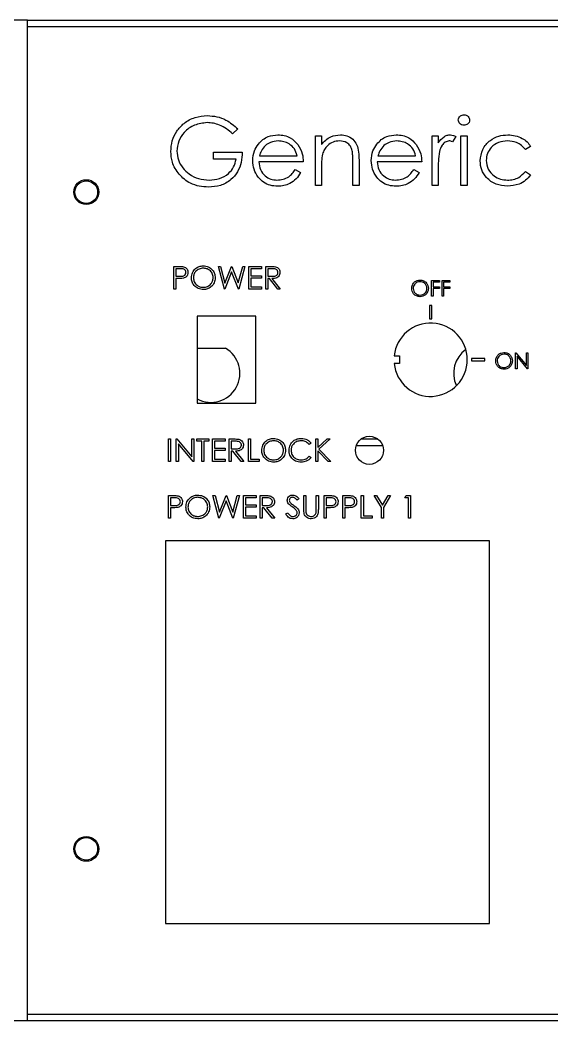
# Model space of a CAD drawing. Header units: millimetres. Extents: x 0 to 589, y 0 to 415.
# Drawn here: x 136.9 to 195.6, y 245 to 355.5 of the extents above; entities that cross this region are included whole.
import ezdxf

# ---------------------------------------------------------------- set-up
doc = ezdxf.new("R2010")
doc.units = ezdxf.units.MM

msp = doc.modelspace()

# ---------------------------------------------------------------- linework, layer by layer
at = {"color": 7, "linetype": 'Continuous', "lineweight": 25}
for p, q in [((137.753, 355.5046), (136.128, 355.5046)), ((137.753, 245.0046), (137.753, 355.5046)), ((137.753, 355.5046), (350.253, 355.5046)), ((350.253, 354.7546), (137.753, 354.7546)), ((160.9838, 343.4746), (160.4069, 342.9277)), ((169.5415, 342.7354), (170.2146, 342.7354)), ((169.5415, 337.2546), (169.5415, 342.7354)), ((170.2146, 342.7354), (170.2146, 341.7468)), ((182.4261, 342.7354), (183.0992, 342.7354)), ((182.4261, 337.2546), (182.4261, 342.7354)), ((183.0992, 342.7354), (183.0992, 341.9286)), ((185.0222, 342.6437), (184.6527, 342.0608)), ((185.5992, 342.7354), (186.2722, 342.7354)), ((185.5992, 337.2546), (185.5992, 342.7354)), ((186.2722, 342.7354), (186.2722, 337.2546)), ((193.2915, 341.547), (192.7281, 341.1969)), ((158.2915, 340.9084), (161.4646, 340.9084)), ((158.2915, 340.1392), (158.2915, 340.9084)), ((163.3621, 340.5238), (167.5222, 340.5238)), ((176.439, 340.5238), (180.5992, 340.5238)), ((160.7915, 340.1392), (158.2915, 340.1392)), ((168.1953, 339.8508), (163.2915, 339.8508)), ((170.2146, 339.2363), (170.2146, 337.2546)), ((173.6761, 337.2546), (173.6761, 339.8327)), ((174.3492, 340.0536), (174.3492, 337.2546)), ((181.2722, 339.8508), (176.3684, 339.8508)), ((167.3089, 338.9854), (167.9069, 338.6714)), ((180.3858, 338.9854), (180.9838, 338.6714)), ((183.0992, 339.0966), (183.0992, 337.2546)), ((192.7281, 338.7931), (193.2915, 338.4235)), ((170.2146, 337.2546), (169.5415, 337.2546)), ((174.3492, 337.2546), (173.6761, 337.2546)), ((183.0992, 337.2546), (182.4261, 337.2546)), ((186.2722, 337.2546), (185.5992, 337.2546)), ((153.9267, 328.3046), (154.417, 328.3046)), ((153.9267, 325.8046), (153.9267, 328.3046)), ((158.8306, 328.3046), (159.0625, 328.3046)), ((159.4956, 325.8046), (158.8306, 328.3046)), ((159.0625, 328.3046), (159.5517, 326.4712)), ((159.5517, 326.4712), (160.2794, 328.3046)), ((160.2794, 328.3046), (160.312, 328.3046)), ((160.312, 328.3046), (161.0261, 326.4837)), ((161.0261, 326.4837), (161.5179, 328.3046)), ((161.7472, 328.3046), (161.0732, 325.8046)), ((161.5179, 328.3046), (161.7472, 328.3046)), ((162.196, 328.3046), (163.6062, 328.3046)), ((162.196, 325.8046), (162.196, 328.3046)), ((163.6062, 328.3046), (163.6062, 328.0482)), ((164.0549, 328.3046), (164.5552, 328.3046)), ((164.0549, 325.8046), (164.0549, 328.3046)), ((154.1511, 328.0482), (154.1511, 327.2149)), ((154.6083, 328.0482), (154.1511, 328.0482)), ((154.1511, 327.2149), (154.5888, 327.2094)), ((160.2889, 327.7167), (159.5277, 325.8046)), ((161.0411, 325.8046), (160.2889, 327.7167)), ((162.4203, 328.0482), (162.4203, 327.279)), ((163.6062, 328.0482), (162.4203, 328.0482)), ((162.4203, 327.279), (163.6062, 327.279)), ((163.6062, 327.279), (163.6062, 327.0226)), ((164.748, 328.0482), (164.2793, 328.0482)), ((164.2793, 328.0482), (164.2793, 327.2149)), ((164.2793, 327.2149), (164.737, 327.2114)), ((154.1511, 326.9584), (154.1511, 325.8046)), ((154.3299, 326.9584), (154.1511, 326.9584)), ((162.4203, 327.0226), (162.4203, 326.061)), ((163.6062, 327.0226), (162.4203, 327.0226)), ((162.4203, 326.061), (163.6062, 326.061)), ((163.6062, 326.061), (163.6062, 325.8046)), ((164.2793, 326.9584), (164.2793, 325.8046)), ((164.4616, 326.9584), (164.2793, 326.9584)), ((165.3801, 325.8046), (164.4616, 326.9584)), ((164.739, 326.9584), (165.6575, 325.8046)), ((182.3652, 326.7546), (183.2178, 326.7546)), ((182.3652, 325.0046), (182.3652, 326.7546)), ((182.5222, 326.5751), (182.5222, 326.0367)), ((183.2178, 326.5751), (182.5222, 326.5751)), ((182.5222, 326.0367), (183.2178, 326.0367)), ((183.2178, 326.7546), (183.2178, 326.5751)), ((183.2178, 326.0367), (183.2178, 325.8572)), ((183.5319, 326.7546), (184.3844, 326.7546)), ((183.5319, 325.0046), (183.5319, 326.7546)), ((183.6889, 326.5751), (183.6889, 326.0367)), ((184.3844, 326.5751), (183.6889, 326.5751)), ((183.6889, 326.0367), (184.3844, 326.0367)), ((184.3844, 326.7546), (184.3844, 326.5751)), ((184.3844, 326.0367), (184.3844, 325.8572)), ((154.1511, 325.8046), (153.9267, 325.8046)), ((159.5277, 325.8046), (159.4956, 325.8046)), ((161.0732, 325.8046), (161.0411, 325.8046)), ((163.6062, 325.8046), (162.196, 325.8046)), ((164.2793, 325.8046), (164.0549, 325.8046)), ((165.6575, 325.8046), (165.3801, 325.8046)), ((182.5222, 325.0046), (182.3652, 325.0046)), ((182.5222, 325.8572), (182.5222, 325.0046)), ((183.2178, 325.8572), (182.5222, 325.8572)), ((183.6889, 325.0046), (183.5319, 325.0046)), ((183.6889, 325.8572), (183.6889, 325.0046)), ((184.3844, 325.8572), (183.6889, 325.8572)), ((182.378, 324.0046), (182.128, 324.0046)), ((182.128, 324.0046), (182.128, 322.5046)), ((182.378, 322.5046), (182.378, 324.0046)), ((156.503, 322.8046), (156.503, 313.2046)), ((162.953, 322.8046), (156.503, 322.8046)), ((162.953, 313.2046), (162.953, 322.8046)), ((182.128, 322.5046), (182.378, 322.5046)), ((156.503, 319.2746), (159.6202, 319.2746)), ((178.2254, 318.4296), (178.8254, 318.4296)), ((178.8254, 318.4296), (178.8254, 317.5796)), ((191.6344, 318.7546), (191.6674, 318.7546)), ((191.6344, 317.0046), (191.6344, 318.7546)), ((191.6674, 318.7546), (192.8235, 317.3772)), ((191.7915, 318.3788), (191.7915, 317.0046)), ((192.9448, 317.0046), (191.7915, 318.3788)), ((192.8235, 318.7546), (192.9806, 318.7546)), ((192.8235, 317.3772), (192.8235, 318.7546)), ((192.9806, 318.7546), (192.9806, 317.0046)), ((178.8254, 317.5796), (178.2254, 317.5796)), ((188.253, 318.1296), (186.753, 318.1296)), ((186.753, 318.1296), (186.753, 317.8796)), ((186.753, 317.8796), (188.253, 317.8796)), ((188.253, 317.8796), (188.253, 318.1296)), ((191.7915, 317.0046), (191.6344, 317.0046)), ((192.9806, 317.0046), (192.9448, 317.0046)), ((156.503, 313.2046), (162.953, 313.2046)), ((153.3235, 309.2546), (153.5479, 309.2546)), ((153.3235, 306.7546), (153.3235, 309.2546)), ((153.5479, 309.2546), (153.5479, 306.7546)), ((154.1889, 309.2546), (154.236, 309.2546)), ((154.1889, 306.7546), (154.1889, 309.2546)), ((154.236, 309.2546), (155.8876, 307.287)), ((154.4133, 308.7177), (154.4133, 306.7546)), ((156.0609, 306.7546), (154.4133, 308.7177)), ((155.8876, 309.2546), (156.112, 309.2546)), ((155.8876, 307.287), (155.8876, 309.2546)), ((156.112, 309.2546), (156.112, 306.7546)), ((156.4646, 309.2546), (157.7787, 309.2546)), ((156.4646, 308.9982), (156.4646, 309.2546)), ((157.0094, 308.9982), (156.4646, 308.9982)), ((157.0094, 306.7546), (157.0094, 308.9982)), ((157.2338, 308.9982), (157.2338, 306.7546)), ((157.7787, 308.9982), (157.2338, 308.9982)), ((157.7787, 309.2546), (157.7787, 308.9982)), ((158.1633, 309.2546), (159.5735, 309.2546)), ((158.1633, 306.7546), (158.1633, 309.2546)), ((158.3876, 308.9982), (158.3876, 308.229)), ((159.5735, 308.9982), (158.3876, 308.9982)), ((159.5735, 309.2546), (159.5735, 308.9982)), ((160.0222, 309.2546), (160.5225, 309.2546)), ((160.0222, 306.7546), (160.0222, 309.2546)), ((160.7154, 308.9982), (160.2466, 308.9982)), ((160.2466, 308.9982), (160.2466, 308.1649)), ((162.1376, 309.2546), (162.362, 309.2546)), ((162.1376, 306.7546), (162.1376, 309.2546)), ((162.362, 309.2546), (162.362, 307.011)), ((169.0607, 308.7959), (168.8644, 308.6456)), ((169.5735, 309.2546), (169.7979, 309.2546)), ((169.5735, 306.7546), (169.5735, 309.2546)), ((169.7979, 308.3026), (170.8401, 309.2546)), ((169.7979, 309.2546), (169.7979, 308.3026)), ((171.1601, 309.2546), (169.9316, 308.1328)), ((170.8401, 309.2546), (171.1601, 309.2546)), ((176.9702, 308.5046), (174.0359, 308.5046)), ((174.5865, 309.2546), (176.4195, 309.2546)), ((158.3876, 308.229), (159.5735, 308.229)), ((158.3876, 307.9726), (158.3876, 307.011)), ((159.5735, 307.9726), (158.3876, 307.9726)), ((159.5735, 308.229), (159.5735, 307.9726)), ((160.2466, 308.1649), (160.7043, 308.1614)), ((160.2466, 307.9084), (160.2466, 306.7546)), ((160.4289, 307.9084), (160.2466, 307.9084)), ((161.3474, 306.7546), (160.4289, 307.9084)), ((160.7063, 307.9084), (161.6248, 306.7546)), ((168.8644, 307.3636), (169.0607, 307.2148)), ((169.7979, 307.961), (169.7979, 306.7546)), ((170.9572, 306.7546), (169.7979, 307.961)), ((169.9316, 308.1328), (171.2562, 306.7546)), ((153.5479, 306.7546), (153.3235, 306.7546)), ((154.4133, 306.7546), (154.1889, 306.7546)), ((156.112, 306.7546), (156.0609, 306.7546)), ((157.2338, 306.7546), (157.0094, 306.7546)), ((159.5735, 306.7546), (158.1633, 306.7546)), ((158.3876, 307.011), (159.5735, 307.011)), ((159.5735, 307.011), (159.5735, 306.7546)), ((160.2466, 306.7546), (160.0222, 306.7546)), ((161.6248, 306.7546), (161.3474, 306.7546)), ((163.3235, 306.7546), (162.1376, 306.7546)), ((162.362, 307.011), (163.3235, 307.011)), ((163.3235, 307.011), (163.3235, 306.7546)), ((169.7979, 306.7546), (169.5735, 306.7546)), ((171.2562, 306.7546), (170.9572, 306.7546)), ((153.3235, 303.0046), (153.8138, 303.0046)), ((153.3235, 300.5046), (153.3235, 303.0046)), ((158.2274, 303.0046), (158.4592, 303.0046)), ((158.8924, 300.5046), (158.2274, 303.0046)), ((158.4592, 303.0046), (158.9485, 301.1712)), ((158.9485, 301.1712), (159.6762, 303.0046)), ((159.6762, 303.0046), (159.7087, 303.0046)), ((159.7087, 303.0046), (160.4229, 301.1837)), ((160.4229, 301.1837), (160.9147, 303.0046)), ((161.144, 303.0046), (160.47, 300.5046)), ((160.9147, 303.0046), (161.144, 303.0046)), ((161.5928, 303.0046), (163.003, 303.0046)), ((161.5928, 300.5046), (161.5928, 303.0046)), ((163.003, 303.0046), (163.003, 302.7482)), ((163.4517, 303.0046), (163.952, 303.0046)), ((163.4517, 300.5046), (163.4517, 303.0046)), ((168.2594, 303.0046), (168.4838, 303.0046)), ((168.2594, 301.4947), (168.2594, 303.0046)), ((168.4838, 303.0046), (168.4838, 301.5067)), ((169.6376, 303.0046), (169.862, 303.0046)), ((169.6376, 301.5067), (169.6376, 303.0046)), ((169.862, 303.0046), (169.862, 301.4947)), ((170.503, 303.0046), (170.9933, 303.0046)), ((170.503, 300.5046), (170.503, 303.0046)), ((172.5543, 303.0046), (173.0446, 303.0046)), ((172.5543, 300.5046), (172.5543, 303.0046)), ((174.6056, 303.0046), (174.8299, 303.0046)), ((174.6056, 300.5046), (174.6056, 303.0046)), ((174.8299, 303.0046), (174.8299, 300.761)), ((176.0158, 303.0046), (176.2727, 303.0046)), ((176.8171, 301.693), (176.0158, 303.0046)), ((176.2727, 303.0046), (176.9298, 301.9304)), ((176.9298, 301.9304), (177.5858, 303.0046)), ((177.8428, 303.0046), (177.0415, 301.693)), ((177.5858, 303.0046), (177.8428, 303.0046)), ((179.4133, 302.7482), (179.56, 303.0046)), ((179.56, 303.0046), (180.0222, 303.0046)), ((180.0222, 303.0046), (180.0222, 300.5046)), ((153.5479, 302.7482), (153.5479, 301.9149)), ((154.0051, 302.7482), (153.5479, 302.7482)), ((153.5479, 301.9149), (153.9856, 301.9094)), ((159.6857, 302.4167), (158.9245, 300.5046)), ((160.4379, 300.5046), (159.6857, 302.4167)), ((161.8171, 302.7482), (161.8171, 301.979)), ((163.003, 302.7482), (161.8171, 302.7482)), ((161.8171, 301.979), (163.003, 301.979)), ((161.8171, 301.7226), (161.8171, 300.761)), ((163.003, 301.7226), (161.8171, 301.7226)), ((163.003, 301.979), (163.003, 301.7226)), ((164.1448, 302.7482), (163.6761, 302.7482)), ((163.6761, 302.7482), (163.6761, 301.9149)), ((163.6761, 301.9149), (164.1338, 301.9114)), ((167.7146, 302.6455), (167.5117, 302.4918)), ((170.7274, 302.7482), (170.7274, 301.9149)), ((171.1846, 302.7482), (170.7274, 302.7482)), ((170.7274, 301.9149), (171.1651, 301.9094)), ((172.7787, 302.7482), (172.7787, 301.9149)), ((173.2359, 302.7482), (172.7787, 302.7482)), ((172.7787, 301.9149), (173.2164, 301.9094)), ((176.8171, 300.5046), (176.8171, 301.693)), ((177.0415, 301.693), (177.0415, 300.5046)), ((179.7979, 302.7482), (179.4133, 302.7482)), ((179.7979, 300.5046), (179.7979, 302.7482)), ((153.5479, 301.6584), (153.5479, 300.5046)), ((153.7267, 301.6584), (153.5479, 301.6584)), ((161.8171, 300.761), (163.003, 300.761)), ((163.003, 300.761), (163.003, 300.5046)), ((163.6761, 301.6584), (163.6761, 300.5046)), ((163.8584, 301.6584), (163.6761, 301.6584)), ((164.7769, 300.5046), (163.8584, 301.6584)), ((164.1358, 301.6584), (165.0543, 300.5046)), ((166.2722, 300.9869), (166.4836, 301.1136)), ((170.7274, 301.6584), (170.7274, 300.5046)), ((170.9062, 301.6584), (170.7274, 301.6584)), ((172.7787, 301.6584), (172.7787, 300.5046)), ((172.9574, 301.6584), (172.7787, 301.6584)), ((174.8299, 300.761), (175.7915, 300.761)), ((175.7915, 300.761), (175.7915, 300.5046)), ((153.5479, 300.5046), (153.3235, 300.5046)), ((158.9245, 300.5046), (158.8924, 300.5046)), ((160.47, 300.5046), (160.4379, 300.5046)), ((163.003, 300.5046), (161.5928, 300.5046)), ((163.6761, 300.5046), (163.4517, 300.5046)), ((165.0543, 300.5046), (164.7769, 300.5046)), ((170.7274, 300.5046), (170.503, 300.5046)), ((172.7787, 300.5046), (172.5543, 300.5046)), ((175.7915, 300.5046), (174.6056, 300.5046)), ((177.0415, 300.5046), (176.8171, 300.5046)), ((180.0222, 300.5046), (179.7979, 300.5046)), ((188.753, 298.0046), (153.003, 298.0046)), ((153.003, 298.0046), (153.003, 255.7546)), ((188.753, 255.7546), (188.753, 298.0046)), ((153.003, 255.7546), (188.753, 255.7546)), ((137.753, 245.7546), (350.253, 245.7546)), ((137.753, 245.0046), (136.128, 245.0046)), ((350.253, 245.0046), (137.753, 245.0046))]:
    msp.add_line(p, q, dxfattribs=at)
for centre, radius in [((144.253, 336.5046), 1.375), ((144.253, 336.5046), 1.25), ((175.503, 308.0046), 1.55), ((144.253, 264.0046), 1.375), ((144.253, 264.0046), 1.25)]:
    msp.add_circle(centre, radius, dxfattribs=at)
for centre, radius, start, end in [((182.253, 318.0046), 4.05, 186.02361, 173.97639), ((158.003, 316.5046), 3.2075, 242.117884, 59.723332), ((188.003, 316.5046), 3.2075, 125.36955, 205.388702)]:
    msp.add_arc(centre, radius, start, end, dxfattribs=at)
for points, knots in [([(153.5799, 341.0076), (153.6115, 341.3994), (153.6747, 342.1829), (154.2034, 343.2574), (155.0446, 344.1829), (156.2281, 344.8358), (157.1518, 344.9099), (157.6139, 344.9469)], [0, 0, 0, 0, 0.18678303, 0.37356171, 0.56024241, 0.77999678, 1, 1, 1, 1]), ([(157.6139, 344.9469), (157.9665, 344.9247), (158.6715, 344.8803), (159.8732, 344.436), (160.5627, 343.8391), (160.9838, 343.4746)], [0, 0, 0, 0, 0.28024038, 0.56036326, 1, 1, 1, 1]), ([(185.3107, 344.4631), (185.323, 344.5516), (185.3476, 344.7288), (185.5235, 344.9147), (185.7239, 345.0267), (185.8631, 345.0376), (185.9327, 345.0431)], [0, 0, 0, 0, 0.27928931, 0.55889667, 0.77945168, 1, 1, 1, 1]), ([(185.9327, 345.0431), (186.0218, 345.034), (186.1999, 345.0158), (186.4052, 344.8644), (186.5386, 344.673), (186.5533, 344.5331), (186.5607, 344.4631)], [0, 0, 0, 0, 0.27986947, 0.55986632, 0.77991052, 1, 1, 1, 1]), ([(157.5914, 344.1777), (157.117, 344.1199), (156.1684, 344.0044), (155.0605, 343.2037), (154.3794, 342.1574), (154.2951, 341.4108), (154.253, 341.0377)], [0, 0, 0, 0, 0.27984741, 0.55955488, 0.77984732, 1, 1, 1, 1]), ([(160.4069, 342.9277), (160.1869, 343.1249), (159.747, 343.5192), (159.0097, 343.8936), (158.2862, 344.1327), (157.8229, 344.1627), (157.5914, 344.1777)], [0, 0, 0, 0, 0.28002231, 0.55996579, 0.78003993, 1, 1, 1, 1]), ([(185.9327, 343.8892), (185.8448, 343.8986), (185.6688, 343.9175), (185.4665, 344.0674), (185.3337, 344.2558), (185.3184, 344.394), (185.3107, 344.4631)], [0, 0, 0, 0, 0.27978377, 0.5596976, 0.77992057, 1, 1, 1, 1]), ([(186.5607, 344.4631), (186.5478, 344.3747), (186.5219, 344.1976), (186.3424, 344.0152), (186.1416, 343.9043), (186.0024, 343.8943), (185.9327, 343.8892)], [0, 0, 0, 0, 0.27915995, 0.55886243, 0.77935569, 1, 1, 1, 1]), ([(163.2494, 341.8099), (163.4027, 341.9817), (163.709, 342.3252), (164.4365, 342.7434), (165.0297, 342.7981), (165.3918, 342.8315)], [0, 0, 0, 0, 0.28051845, 0.56081063, 1, 1, 1, 1]), ([(165.3918, 342.8315), (165.6297, 342.817), (166.1052, 342.7878), (166.9187, 342.4804), (167.3411, 342.0285), (167.5989, 341.7528)], [0, 0, 0, 0, 0.28060974, 0.56098118, 1, 1, 1, 1]), ([(170.2146, 341.7468), (170.361, 341.9219), (170.6537, 342.2717), (171.3515, 342.727), (171.9405, 342.7919), (172.2999, 342.8315)], [0, 0, 0, 0, 0.28080202, 0.56117918, 1, 1, 1, 1]), ([(172.2999, 342.8315), (172.5457, 342.8102), (173.0372, 342.7675), (173.6814, 342.3708), (174.1626, 341.7381), (174.3312, 340.9164), (174.3432, 340.3416), (174.3492, 340.0536)], [0, 0, 0, 0, 0.18660516, 0.3730595, 0.559364, 0.77924959, 1, 1, 1, 1]), ([(176.3263, 341.8099), (176.4796, 341.9817), (176.786, 342.3252), (177.5134, 342.7434), (178.1066, 342.7981), (178.4688, 342.8315)], [0, 0, 0, 0, 0.28051845, 0.56081063, 1, 1, 1, 1]), ([(178.4688, 342.8315), (178.7066, 342.817), (179.1821, 342.7878), (179.9956, 342.4804), (180.418, 342.0285), (180.6758, 341.7528)], [0, 0, 0, 0, 0.28060974, 0.56098118, 1, 1, 1, 1]), ([(183.0992, 341.9286), (183.2875, 342.186), (183.5501, 342.5451), (184.0653, 342.7982), (184.3127, 342.8204), (184.4363, 342.8315)], [0, 0, 0, 0, 0.55878771, 0.77948111, 1, 1, 1, 1]), ([(184.4363, 342.8315), (184.5527, 342.8176), (184.7608, 342.7928), (184.9423, 342.6893), (185.0222, 342.6437)], [0, 0, 0, 0, 0.5592431, 1, 1, 1, 1]), ([(187.7146, 339.9499), (187.7734, 340.3885), (187.8912, 341.2657), (188.7305, 342.2258), (189.747, 342.7514), (190.4372, 342.8048), (190.7825, 342.8315)], [0, 0, 0, 0, 0.27938138, 0.55878153, 0.77928077, 1, 1, 1, 1]), ([(190.7825, 342.8315), (191.0579, 342.8124), (191.6087, 342.7742), (192.3297, 342.4897), (192.9218, 342.0843), (193.1683, 341.7261), (193.2915, 341.547)], [0, 0, 0, 0, 0.28006276, 0.56012758, 0.78006446, 1, 1, 1, 1]), ([(162.6184, 339.98), (162.6517, 340.3522), (162.7113, 341.0177), (163.0848, 341.5676), (163.2494, 341.8099)], [0, 0, 0, 0, 0.55942714, 1, 1, 1, 1]), ([(164.0141, 341.6446), (163.8506, 341.4595), (163.5578, 341.1281), (163.422, 340.7088), (163.3621, 340.5238)], [0, 0, 0, 0, 0.558795318, 1, 1, 1, 1]), ([(165.4264, 342.1584), (165.1356, 342.1332), (164.6157, 342.088), (164.1981, 341.7802), (164.0141, 341.6446)], [0, 0, 0, 0, 0.559458199, 1, 1, 1, 1]), ([(167.5222, 340.5238), (167.4399, 340.7834), (167.2756, 341.3015), (166.6999, 341.8232), (166.0617, 342.1084), (165.6381, 342.1418), (165.4264, 342.1584)], [0, 0, 0, 0, 0.28013819, 0.55919443, 0.77959768, 1, 1, 1, 1]), ([(167.5989, 341.7528), (167.7941, 341.4231), (168.1434, 340.8331), (168.1794, 340.1514), (168.1953, 339.8508)], [0, 0, 0, 0, 0.55889682, 1, 1, 1, 1]), ([(172.1827, 342.1584), (171.9451, 342.1337), (171.4697, 342.0841), (170.9122, 341.699), (170.5067, 341.2361), (170.381, 340.8835), (170.3182, 340.7071)], [0, 0, 0, 0, 0.27955252, 0.55937299, 0.77970256, 1, 1, 1, 1]), ([(173.5965, 341.0797), (173.5427, 341.2542), (173.4353, 341.6024), (172.948, 342.0821), (172.4727, 342.1295), (172.1827, 342.1584)], [0, 0, 0, 0, 0.28119226, 0.56133067, 1, 1, 1, 1]), ([(175.6953, 339.98), (175.7287, 340.3522), (175.7882, 341.0177), (176.1618, 341.5676), (176.3263, 341.8099)], [0, 0, 0, 0, 0.55942714, 1, 1, 1, 1]), ([(177.0911, 341.6446), (176.9275, 341.4595), (176.6347, 341.1281), (176.4989, 340.7088), (176.439, 340.5238)], [0, 0, 0, 0, 0.558795318, 1, 1, 1, 1]), ([(178.5033, 342.1584), (178.2125, 342.1332), (177.6926, 342.088), (177.275, 341.7802), (177.0911, 341.6446)], [0, 0, 0, 0, 0.5594582, 1, 1, 1, 1]), ([(180.5992, 340.5238), (180.5168, 340.7834), (180.3525, 341.3015), (179.7769, 341.8232), (179.1386, 342.1084), (178.7151, 342.1418), (178.5033, 342.1584)], [0, 0, 0, 0, 0.28013819, 0.55919443, 0.77959768, 1, 1, 1, 1]), ([(180.6758, 341.7528), (180.871, 341.4231), (181.2203, 340.8331), (181.2563, 340.1514), (181.2722, 339.8508)], [0, 0, 0, 0, 0.55889682, 1, 1, 1, 1]), ([(184.3086, 342.1584), (184.1501, 342.124), (183.832, 342.0547), (183.4237, 341.6133), (183.2969, 341.2188), (183.2194, 340.9776)], [0, 0, 0, 0, 0.278335804, 0.558768079, 1, 1, 1, 1]), ([(184.6527, 342.0608), (184.5912, 342.0893), (184.4814, 342.1403), (184.3614, 342.1529), (184.3086, 342.1584)], [0, 0, 0, 0, 0.56039569, 1, 1, 1, 1]), ([(190.7329, 342.1584), (190.3997, 342.1285), (189.7339, 342.0686), (188.9592, 341.5126), (188.4645, 340.7943), (188.4132, 340.2714), (188.3876, 340.01)], [0, 0, 0, 0, 0.280136365, 0.559768663, 0.779890231, 1, 1, 1, 1]), ([(192.7281, 341.1969), (192.5866, 341.3589), (192.3037, 341.6827), (191.6263, 342.0784), (191.0715, 342.1281), (190.7329, 342.1584)], [0, 0, 0, 0, 0.28047733, 0.56074116, 1, 1, 1, 1]), ([(154.4994, 338.4806), (154.3447, 338.6852), (154.0354, 339.0944), (153.6651, 339.9443), (153.6122, 340.6045), (153.5799, 341.0076)], [0, 0, 0, 0, 0.28032582, 0.56055218, 1, 1, 1, 1]), ([(154.253, 341.0377), (154.2866, 340.7068), (154.3538, 340.0448), (154.8559, 339.1614), (155.6184, 338.4297), (156.6371, 337.9238), (157.4174, 337.8623), (157.8077, 337.8315)], [0, 0, 0, 0, 0.18653881, 0.3732325, 0.55992961, 0.77990938, 1, 1, 1, 1]), ([(161.4646, 340.9084), (161.4428, 340.5328), (161.3994, 339.7821), (160.988, 338.7126), (160.2152, 337.7865), (159.08, 337.1523), (158.1931, 337.0923), (157.7491, 337.0623)], [0, 0, 0, 0, 0.18706705, 0.37382899, 0.56045729, 0.77991662, 1, 1, 1, 1]), ([(170.3182, 340.7071), (170.2807, 340.4339), (170.2137, 339.9457), (170.2143, 339.4532), (170.2146, 339.2363)], [0, 0, 0, 0, 0.55965757, 1, 1, 1, 1]), ([(173.6761, 339.8327), (173.6775, 340.0667), (173.6801, 340.4844), (173.622, 340.8979), (173.5965, 341.0797)], [0, 0, 0, 0, 0.560254548, 1, 1, 1, 1]), ([(183.2194, 340.9776), (183.175, 340.628), (183.0959, 340.0032), (183.0982, 339.3738), (183.0992, 339.0966)], [0, 0, 0, 0, 0.55963604, 1, 1, 1, 1]), ([(157.8077, 337.8315), (158.1947, 337.8612), (158.9678, 337.9204), (159.9181, 338.4781), (160.5764, 339.249), (160.7198, 339.8425), (160.7915, 340.1392)], [0, 0, 0, 0, 0.28025367, 0.55991236, 0.77994084, 1, 1, 1, 1]), ([(165.3753, 337.1584), (165.1004, 337.175), (164.5513, 337.2081), (163.7827, 337.5587), (163.1686, 338.1873), (162.7066, 339.0079), (162.6478, 339.656), (162.6184, 339.98)], [0, 0, 0, 0, 0.18693718, 0.37348017, 0.5601208, 0.78009287, 1, 1, 1, 1]), ([(163.2915, 339.8508), (163.326, 339.5538), (163.3949, 338.9605), (163.9253, 338.2888), (164.5907, 337.8889), (165.0576, 337.8507), (165.2912, 337.8315)], [0, 0, 0, 0, 0.279963125, 0.559358864, 0.779525561, 1, 1, 1, 1]), ([(178.4522, 337.1584), (178.1774, 337.175), (177.6282, 337.2081), (176.8596, 337.5587), (176.2456, 338.1873), (175.7836, 339.0079), (175.7247, 339.656), (175.6953, 339.98)], [0, 0, 0, 0, 0.18693718, 0.37348017, 0.5601208, 0.78009287, 1, 1, 1, 1]), ([(176.3684, 339.8508), (176.4029, 339.5538), (176.4718, 338.9605), (177.0022, 338.2888), (177.6676, 337.8889), (178.1345, 337.8507), (178.3681, 337.8315)], [0, 0, 0, 0, 0.27996312, 0.55935886, 0.77952556, 1, 1, 1, 1]), ([(190.7269, 337.1584), (190.2965, 337.1977), (189.4366, 337.2762), (188.4401, 338.0028), (187.8125, 338.9371), (187.7472, 339.6123), (187.7146, 339.9499)], [0, 0, 0, 0, 0.2800771, 0.5596468, 0.77981861, 1, 1, 1, 1]), ([(188.3876, 340.01), (188.4347, 339.6767), (188.5289, 339.0099), (189.172, 338.2824), (189.9495, 337.8905), (190.4747, 337.8512), (190.7374, 337.8315)], [0, 0, 0, 0, 0.27933236, 0.55877809, 0.77926678, 1, 1, 1, 1]), ([(157.7491, 337.0623), (157.4063, 337.0792), (156.7212, 337.1128), (155.8085, 337.4253), (155.0533, 337.8911), (154.684, 338.284), (154.4994, 338.4806)], [0, 0, 0, 0, 0.28008199, 0.55988767, 0.7799155, 1, 1, 1, 1]), ([(165.2912, 337.8315), (165.5183, 337.8504), (165.9724, 337.8883), (166.5663, 338.1464), (167.0043, 338.5432), (167.2073, 338.8379), (167.3089, 338.9854)], [0, 0, 0, 0, 0.27990087, 0.55970057, 0.77953561, 1, 1, 1, 1]), ([(167.9069, 338.6714), (167.754, 338.422), (167.4485, 337.9235), (166.7728, 337.4443), (166.0621, 337.1907), (165.6043, 337.1692), (165.3753, 337.1584)], [0, 0, 0, 0, 0.28003982, 0.55964987, 0.77969564, 1, 1, 1, 1]), ([(178.3681, 337.8315), (178.5952, 337.8504), (179.0494, 337.8883), (179.6433, 338.1464), (180.0812, 338.5432), (180.2842, 338.8379), (180.3858, 338.9854)], [0, 0, 0, 0, 0.27990087, 0.55970057, 0.77953561, 1, 1, 1, 1]), ([(180.9838, 338.6714), (180.8309, 338.422), (180.5255, 337.9235), (179.8497, 337.4443), (179.1391, 337.1907), (178.6813, 337.1692), (178.4522, 337.1584)], [0, 0, 0, 0, 0.28003982, 0.55964987, 0.77969564, 1, 1, 1, 1]), ([(193.2915, 338.4235), (193.1175, 338.2051), (192.7695, 337.7682), (191.8825, 337.2643), (191.1649, 337.1986), (190.7269, 337.1584)], [0, 0, 0, 0, 0.28019648, 0.5605882, 1, 1, 1, 1]), ([(190.7374, 337.8315), (190.951, 337.8449), (191.3782, 337.8718), (192.1065, 338.1515), (192.4925, 338.5499), (192.7281, 338.7931)], [0, 0, 0, 0, 0.28051624, 0.56084786, 1, 1, 1, 1]), ([(154.417, 328.3046), (154.5239, 328.3049), (154.7146, 328.3055), (154.9034, 328.2788), (154.9864, 328.267)], [0, 0, 0, 0, 0.56031372, 1, 1, 1, 1]), ([(154.9864, 328.267), (155.0624, 328.2396), (155.2143, 328.1848), (155.3713, 328.0157), (155.4542, 327.8236), (155.4615, 327.6973), (155.4652, 327.634)], [0, 0, 0, 0, 0.27970537, 0.55938086, 0.77950855, 1, 1, 1, 1]), ([(155.8498, 327.0436), (155.8729, 327.2365), (155.9191, 327.6222), (156.2612, 328.0616), (156.6931, 328.3234), (156.9963, 328.3536), (157.1479, 328.3687)], [0, 0, 0, 0, 0.27973102, 0.55932682, 0.77968048, 1, 1, 1, 1]), ([(157.1479, 328.3687), (157.3438, 328.3482), (157.7355, 328.3071), (158.1735, 327.9523), (158.4394, 327.5167), (158.4652, 327.2094), (158.478, 327.0556)], [0, 0, 0, 0, 0.2797673, 0.55935845, 0.7795711, 1, 1, 1, 1]), ([(164.5552, 328.3046), (164.6615, 328.3049), (164.851, 328.3056), (165.039, 328.2812), (165.1216, 328.2705)], [0, 0, 0, 0, 0.56023967, 1, 1, 1, 1]), ([(165.1216, 328.2705), (165.2001, 328.2445), (165.3569, 328.1925), (165.522, 328.024), (165.613, 327.83), (165.6213, 327.7007), (165.6255, 327.636)], [0, 0, 0, 0, 0.27979715, 0.55949981, 0.77962646, 1, 1, 1, 1]), ([(154.5888, 327.2094), (154.7411, 327.2088), (154.9317, 327.2082), (155.1163, 327.3332), (155.2125, 327.4481), (155.2295, 327.5592), (155.2408, 327.633)], [0, 0, 0, 0, 0.49972063, 0.62534981, 0.75108252, 1, 1, 1, 1]), ([(155.2408, 327.633), (155.2295, 327.7048), (155.2124, 327.8127), (155.1204, 327.9254), (154.9438, 328.052), (154.7573, 328.0499), (154.6083, 328.0482)], [0, 0, 0, 0, 0.24896926, 0.37472913, 0.50038299, 1, 1, 1, 1]), ([(155.4652, 327.634), (155.4593, 327.5516), (155.4474, 327.3869), (155.3221, 327.1863), (155.1518, 327.0569), (155.0282, 327.0187), (154.9664, 326.9995)], [0, 0, 0, 0, 0.28009888, 0.55932385, 0.77945788, 1, 1, 1, 1]), ([(157.1589, 328.1123), (157.0011, 328.0918), (156.6854, 328.0508), (156.3243, 327.7724), (156.1082, 327.4181), (156.0855, 327.1691), (156.0742, 327.0446)], [0, 0, 0, 0, 0.27962705, 0.55934953, 0.77963023, 1, 1, 1, 1]), ([(158.2537, 327.0561), (158.2345, 327.2148), (158.1961, 327.5322), (157.8918, 327.8765), (157.5316, 328.0756), (157.2831, 328.1001), (157.1589, 328.1123)], [0, 0, 0, 0, 0.27946805, 0.55887035, 0.77951584, 1, 1, 1, 1]), ([(164.737, 327.2114), (164.8906, 327.2118), (165.0828, 327.2124), (165.2723, 327.3345), (165.3716, 327.4494), (165.3893, 327.5618), (165.4011, 327.6365)], [0, 0, 0, 0, 0.49982713, 0.62549782, 0.75120789, 1, 1, 1, 1]), ([(165.6255, 327.636), (165.6189, 327.557), (165.6058, 327.3989), (165.4822, 327.1889), (165.2004, 326.9789), (164.9292, 326.9669), (164.739, 326.9584)], [0, 0, 0, 0, 0.18712025, 0.37397889, 0.56091118, 1, 1, 1, 1]), ([(165.4011, 327.6365), (165.3984, 327.6731), (165.393, 327.7464), (165.3433, 327.8462), (165.2729, 327.9308), (165.0875, 328.0531), (164.8988, 328.0504), (164.748, 328.0482)], [0, 0, 0, 0, 0.12530739, 0.25061699, 0.37595425, 0.50128061, 1, 1, 1, 1]), ([(154.9664, 326.9995), (154.8481, 326.9846), (154.6367, 326.958), (154.4237, 326.9583), (154.3299, 326.9584)], [0, 0, 0, 0, 0.55969422, 1, 1, 1, 1]), ([(157.1679, 325.7405), (156.9742, 325.7619), (156.5868, 325.8048), (156.1558, 326.1582), (155.8902, 326.5874), (155.8633, 326.8915), (155.8498, 327.0436)], [0, 0, 0, 0, 0.27966329, 0.55935394, 0.77963639, 1, 1, 1, 1]), ([(156.0742, 327.0446), (156.0933, 326.887), (156.1316, 326.5718), (156.4337, 326.2321), (156.7879, 326.0274), (157.0352, 326.0071), (157.1589, 325.9969)], [0, 0, 0, 0, 0.27941597, 0.55907651, 0.77947804, 1, 1, 1, 1]), ([(157.1589, 325.9969), (157.3177, 326.015), (157.6351, 326.0512), (158.0029, 326.325), (158.2192, 326.6814), (158.2422, 326.9312), (158.2537, 327.0561)], [0, 0, 0, 0, 0.279829669, 0.559389019, 0.779653833, 1, 1, 1, 1]), ([(158.478, 327.0556), (158.456, 326.8616), (158.4121, 326.4736), (158.056, 326.0435), (157.625, 325.7794), (157.3203, 325.7535), (157.1679, 325.7405)], [0, 0, 0, 0, 0.27963036, 0.55934292, 0.77959724, 1, 1, 1, 1]), ([(180.1665, 325.8719), (180.1826, 326.0069), (180.215, 326.2769), (180.4545, 326.5845), (180.7568, 326.7677), (180.969, 326.7889), (181.0751, 326.7995)], [0, 0, 0, 0, 0.27973102, 0.55932682, 0.77968048, 1, 1, 1, 1]), ([(181.0828, 326.62), (180.9724, 326.6056), (180.7514, 326.5769), (180.4986, 326.3821), (180.3473, 326.1341), (180.3315, 325.9598), (180.3235, 325.8726)], [0, 0, 0, 0, 0.27962705, 0.559349535, 0.779630234, 1, 1, 1, 1]), ([(181.0751, 326.7995), (181.2123, 326.7851), (181.4864, 326.7563), (181.7931, 326.508), (181.9792, 326.2031), (181.9972, 325.9879), (182.0062, 325.8803)], [0, 0, 0, 0, 0.2797673, 0.55935845, 0.7795711, 1, 1, 1, 1]), ([(181.8492, 325.8807), (181.8357, 325.9918), (181.8088, 326.2139), (181.5959, 326.4549), (181.3437, 326.5943), (181.1698, 326.6114), (181.0828, 326.62)], [0, 0, 0, 0, 0.27946805, 0.558870346, 0.779515839, 1, 1, 1, 1]), ([(181.0892, 324.9597), (180.9536, 324.9747), (180.6823, 325.0048), (180.3807, 325.2521), (180.1947, 325.5525), (180.1759, 325.7654), (180.1665, 325.8719)], [0, 0, 0, 0, 0.27966329, 0.55935394, 0.77963639, 1, 1, 1, 1]), ([(180.3235, 325.8726), (180.3369, 325.7623), (180.3637, 325.5416), (180.5752, 325.3038), (180.8231, 325.1605), (180.9963, 325.1463), (181.0828, 325.1392)], [0, 0, 0, 0, 0.27941597, 0.55907651, 0.77947804, 1, 1, 1, 1]), ([(181.0828, 325.1392), (181.194, 325.1519), (181.4162, 325.1772), (181.6736, 325.3688), (181.825, 325.6183), (181.8411, 325.7932), (181.8492, 325.8807)], [0, 0, 0, 0, 0.27982967, 0.55938902, 0.77965383, 1, 1, 1, 1]), ([(182.0062, 325.8803), (181.9908, 325.7445), (181.96, 325.4729), (181.7108, 325.1719), (181.4091, 324.987), (181.1958, 324.9688), (181.0892, 324.9597)], [0, 0, 0, 0, 0.27963036, 0.55934292, 0.77959724, 1, 1, 1, 1]), ([(189.4357, 317.8719), (189.4519, 318.0069), (189.4842, 318.2769), (189.7237, 318.5845), (190.026, 318.7677), (190.2383, 318.7889), (190.3444, 318.7995)], [0, 0, 0, 0, 0.279731021, 0.559326821, 0.779680481, 1, 1, 1, 1]), ([(190.3521, 318.62), (190.2416, 318.6056), (190.0206, 318.5769), (189.7679, 318.3821), (189.6166, 318.1341), (189.6007, 317.9598), (189.5928, 317.8726)], [0, 0, 0, 0, 0.27962705, 0.55934953, 0.77963023, 1, 1, 1, 1]), ([(190.3444, 318.7995), (190.4815, 318.7851), (190.7557, 318.7563), (191.0623, 318.508), (191.2484, 318.2031), (191.2664, 317.9879), (191.2755, 317.8803)], [0, 0, 0, 0, 0.279767305, 0.559358455, 0.779571103, 1, 1, 1, 1]), ([(191.1184, 317.8807), (191.105, 317.9918), (191.0781, 318.2139), (190.8651, 318.4549), (190.6129, 318.5943), (190.439, 318.6114), (190.3521, 318.62)], [0, 0, 0, 0, 0.27946805, 0.55887035, 0.77951584, 1, 1, 1, 1]), ([(190.3584, 316.9597), (190.2228, 316.9747), (189.9516, 317.0048), (189.6499, 317.2521), (189.464, 317.5525), (189.4451, 317.7654), (189.4357, 317.8719)], [0, 0, 0, 0, 0.27966329, 0.55935394, 0.77963639, 1, 1, 1, 1]), ([(189.5928, 317.8726), (189.6061, 317.7623), (189.6329, 317.5416), (189.8444, 317.3038), (190.0924, 317.1605), (190.2655, 317.1463), (190.3521, 317.1392)], [0, 0, 0, 0, 0.27941597, 0.55907651, 0.77947804, 1, 1, 1, 1]), ([(190.3521, 317.1392), (190.4632, 317.1519), (190.6854, 317.1772), (190.9429, 317.3688), (191.0943, 317.6183), (191.1104, 317.7932), (191.1184, 317.8807)], [0, 0, 0, 0, 0.27982967, 0.55938902, 0.77965383, 1, 1, 1, 1]), ([(191.2755, 317.8803), (191.2601, 317.7445), (191.2293, 317.4729), (190.98, 317.1719), (190.6783, 316.987), (190.4651, 316.9688), (190.3584, 316.9597)], [0, 0, 0, 0, 0.27963036, 0.55934292, 0.77959724, 1, 1, 1, 1]), ([(160.5225, 309.2546), (160.6288, 309.2549), (160.8183, 309.2556), (161.0063, 309.2312), (161.089, 309.2205)], [0, 0, 0, 0, 0.56023967, 1, 1, 1, 1]), ([(160.7043, 308.1614), (160.8579, 308.1618), (161.0501, 308.1624), (161.2396, 308.2845), (161.3389, 308.3994), (161.3566, 308.5118), (161.3684, 308.5865)], [0, 0, 0, 0, 0.49982713, 0.62549782, 0.75120789, 1, 1, 1, 1]), ([(161.5928, 308.586), (161.5862, 308.507), (161.5731, 308.3489), (161.4495, 308.1389), (161.1677, 307.9289), (160.8966, 307.9169), (160.7063, 307.9084)], [0, 0, 0, 0, 0.18712025, 0.37397889, 0.56091118, 1, 1, 1, 1]), ([(161.3684, 308.5865), (161.3657, 308.6231), (161.3603, 308.6964), (161.3106, 308.7962), (161.2402, 308.8808), (161.0549, 309.0031), (160.8662, 309.0004), (160.7154, 308.9982)], [0, 0, 0, 0, 0.12530739, 0.25061699, 0.37595425, 0.50128061, 1, 1, 1, 1]), ([(161.089, 309.2205), (161.1674, 309.1945), (161.3242, 309.1425), (161.4893, 308.974), (161.5804, 308.78), (161.5886, 308.6507), (161.5928, 308.586)], [0, 0, 0, 0, 0.27979715, 0.55949981, 0.77962646, 1, 1, 1, 1]), ([(163.612, 307.9936), (163.6351, 308.1865), (163.6813, 308.5722), (164.0234, 309.0116), (164.4553, 309.2734), (164.7585, 309.3036), (164.9101, 309.3187)], [0, 0, 0, 0, 0.27973102, 0.55932682, 0.77968048, 1, 1, 1, 1]), ([(164.9211, 309.0623), (164.7633, 309.0418), (164.4476, 309.0008), (164.0865, 308.7224), (163.8704, 308.3681), (163.8477, 308.1191), (163.8364, 307.9946)], [0, 0, 0, 0, 0.27962705, 0.55934953, 0.77963023, 1, 1, 1, 1]), ([(164.9101, 309.3187), (165.106, 309.2982), (165.4976, 309.2571), (165.9357, 308.9023), (166.2016, 308.4667), (166.2273, 308.1594), (166.2402, 308.0056)], [0, 0, 0, 0, 0.2797673, 0.55935845, 0.7795711, 1, 1, 1, 1]), ([(166.0158, 308.0061), (165.9966, 308.1648), (165.9582, 308.4822), (165.654, 308.8265), (165.2938, 309.0256), (165.0453, 309.0501), (164.9211, 309.0623)], [0, 0, 0, 0, 0.27946805, 0.55887035, 0.77951584, 1, 1, 1, 1]), ([(166.6248, 308.0191), (166.6476, 308.2151), (166.6933, 308.607), (167.0631, 309.0362), (167.5083, 309.2845), (167.816, 309.3073), (167.97, 309.3187)], [0, 0, 0, 0, 0.27951187, 0.55907963, 0.77937394, 1, 1, 1, 1]), ([(167.9559, 309.0623), (167.7963, 309.044), (167.4771, 309.0075), (167.1048, 308.7362), (166.8833, 308.3794), (166.8605, 308.1279), (166.8492, 308.0021)], [0, 0, 0, 0, 0.27985584, 0.55951879, 0.77968554, 1, 1, 1, 1]), ([(168.8644, 308.6456), (168.7196, 308.7803), (168.4604, 309.0214), (168.1105, 309.0498), (167.9559, 309.0623)], [0, 0, 0, 0, 0.5584265, 1, 1, 1, 1]), ([(167.97, 309.3187), (168.21, 309.2921), (168.639, 309.2447), (168.9318, 308.9331), (169.0607, 308.7959)], [0, 0, 0, 0, 0.55951652, 1, 1, 1, 1]), ([(164.9301, 306.6905), (164.7364, 306.7119), (164.3489, 306.7548), (163.918, 307.1082), (163.6524, 307.5374), (163.6254, 307.8415), (163.612, 307.9936)], [0, 0, 0, 0, 0.27966329, 0.55935394, 0.77963639, 1, 1, 1, 1]), ([(163.8364, 307.9946), (163.8555, 307.837), (163.8937, 307.5218), (164.1959, 307.1821), (164.5501, 306.9774), (164.7974, 306.9571), (164.9211, 306.9469)], [0, 0, 0, 0, 0.27941597, 0.55907651, 0.77947804, 1, 1, 1, 1]), ([(164.9211, 306.9469), (165.0799, 306.965), (165.3973, 307.0012), (165.7651, 307.275), (165.9814, 307.6314), (166.0043, 307.8812), (166.0158, 308.0061)], [0, 0, 0, 0, 0.27982967, 0.55938902, 0.77965383, 1, 1, 1, 1]), ([(166.2402, 308.0056), (166.2182, 307.8116), (166.1742, 307.4236), (165.8182, 306.9935), (165.3872, 306.7294), (165.0825, 306.7035), (164.9301, 306.6905)], [0, 0, 0, 0, 0.27963036, 0.55934292, 0.77959724, 1, 1, 1, 1]), ([(166.9418, 307.1277), (166.8384, 307.2791), (166.6534, 307.55), (166.6336, 307.8756), (166.6248, 308.0191)], [0, 0, 0, 0, 0.55902863, 1, 1, 1, 1]), ([(166.8492, 308.0021), (166.8682, 307.8404), (166.9064, 307.517), (167.2196, 307.1684), (167.591, 306.9735), (167.8446, 306.9558), (167.9715, 306.9469)], [0, 0, 0, 0, 0.27943421, 0.5589213, 0.77928305, 1, 1, 1, 1]), ([(167.9715, 306.9469), (168.1648, 306.9705), (168.5107, 307.0127), (168.7561, 307.2562), (168.8644, 307.3636)], [0, 0, 0, 0, 0.55877222, 1, 1, 1, 1]), ([(169.0607, 307.2148), (168.9836, 307.1266), (168.8295, 306.95), (168.4588, 306.7375), (168.1571, 306.7083), (167.973, 306.6905)], [0, 0, 0, 0, 0.28041029, 0.56079509, 1, 1, 1, 1]), ([(167.973, 306.6905), (167.7518, 306.7092), (167.3568, 306.7427), (167.0687, 307.01), (166.9418, 307.1277)], [0, 0, 0, 0, 0.55980361, 1, 1, 1, 1]), ([(153.8138, 303.0046), (153.9207, 303.0049), (154.1114, 303.0055), (154.3002, 302.9788), (154.3832, 302.967)], [0, 0, 0, 0, 0.56031372, 1, 1, 1, 1]), ([(154.3832, 302.967), (154.4592, 302.9396), (154.6111, 302.8848), (154.7681, 302.7157), (154.8509, 302.5236), (154.8583, 302.3973), (154.862, 302.334)], [0, 0, 0, 0, 0.27970537, 0.55938086, 0.77950855, 1, 1, 1, 1]), ([(155.2466, 301.7436), (155.2697, 301.9365), (155.3159, 302.3222), (155.658, 302.7616), (156.0899, 303.0234), (156.3931, 303.0536), (156.5447, 303.0687)], [0, 0, 0, 0, 0.27973102, 0.55932682, 0.77968048, 1, 1, 1, 1]), ([(156.5557, 302.8123), (156.3979, 302.7918), (156.0822, 302.7508), (155.7211, 302.4724), (155.505, 302.1181), (155.4823, 301.8691), (155.471, 301.7446)], [0, 0, 0, 0, 0.27962705, 0.55934953, 0.77963023, 1, 1, 1, 1]), ([(156.5447, 303.0687), (156.7406, 303.0482), (157.1323, 303.0071), (157.5703, 302.6523), (157.8362, 302.2167), (157.8619, 301.9094), (157.8748, 301.7556)], [0, 0, 0, 0, 0.2797673, 0.55935845, 0.7795711, 1, 1, 1, 1]), ([(157.6505, 301.7561), (157.6313, 301.9148), (157.5929, 302.2322), (157.2886, 302.5765), (156.9284, 302.7756), (156.6799, 302.8001), (156.5557, 302.8123)], [0, 0, 0, 0, 0.27946805, 0.55887035, 0.77951584, 1, 1, 1, 1]), ([(163.952, 303.0046), (164.0582, 303.0049), (164.2478, 303.0056), (164.4358, 302.9812), (164.5184, 302.9705)], [0, 0, 0, 0, 0.56023967, 1, 1, 1, 1]), ([(164.5184, 302.9705), (164.5969, 302.9445), (164.7537, 302.8925), (164.9188, 302.724), (165.0098, 302.53), (165.0181, 302.4007), (165.0222, 302.336)], [0, 0, 0, 0, 0.27979715, 0.55949981, 0.77962646, 1, 1, 1, 1]), ([(166.4325, 302.4853), (166.4433, 302.574), (166.465, 302.7515), (166.6358, 302.9442), (166.8399, 303.0509), (166.9789, 303.0628), (167.0485, 303.0687)], [0, 0, 0, 0, 0.27955263, 0.5587984, 0.77937773, 1, 1, 1, 1]), ([(167.0234, 302.8123), (166.9727, 302.8084), (166.8713, 302.8006), (166.7492, 302.7227), (166.6691, 302.6156), (166.6609, 302.5357), (166.6569, 302.4958)], [0, 0, 0, 0, 0.28027427, 0.55993139, 0.77992008, 1, 1, 1, 1]), ([(167.5117, 302.4918), (167.4411, 302.5824), (167.3426, 302.7086), (167.1576, 302.8021), (167.0682, 302.8089), (167.0234, 302.8123)], [0, 0, 0, 0, 0.55981847, 0.77984795, 1, 1, 1, 1]), ([(167.0485, 303.0687), (167.1255, 303.0612), (167.2794, 303.0462), (167.5204, 302.899), (167.6409, 302.7417), (167.7146, 302.6455)], [0, 0, 0, 0, 0.27974992, 0.55950117, 1, 1, 1, 1]), ([(170.9933, 303.0046), (171.1002, 303.0049), (171.2909, 303.0055), (171.4797, 302.9788), (171.5627, 302.967)], [0, 0, 0, 0, 0.560313718, 1, 1, 1, 1]), ([(171.5627, 302.967), (171.6387, 302.9396), (171.7906, 302.8848), (171.9476, 302.7157), (172.0304, 302.5236), (172.0378, 302.3973), (172.0415, 302.334)], [0, 0, 0, 0, 0.27970537, 0.55938086, 0.77950855, 1, 1, 1, 1]), ([(173.0446, 303.0046), (173.1515, 303.0049), (173.3422, 303.0055), (173.531, 302.9788), (173.614, 302.967)], [0, 0, 0, 0, 0.56031372, 1, 1, 1, 1]), ([(173.614, 302.967), (173.6899, 302.9396), (173.8419, 302.8848), (173.9989, 302.7157), (174.0817, 302.5236), (174.0891, 302.3973), (174.0928, 302.334)], [0, 0, 0, 0, 0.27970537, 0.55938086, 0.77950855, 1, 1, 1, 1]), ([(154.3632, 301.6995), (154.2449, 301.6846), (154.0335, 301.658), (153.8205, 301.6583), (153.7267, 301.6584)], [0, 0, 0, 0, 0.55969422, 1, 1, 1, 1]), ([(153.9856, 301.9094), (154.1379, 301.9088), (154.3285, 301.9082), (154.5131, 302.0332), (154.6093, 302.1481), (154.6263, 302.2592), (154.6376, 302.333)], [0, 0, 0, 0, 0.49972063, 0.62534981, 0.75108252, 1, 1, 1, 1]), ([(154.6376, 302.333), (154.6263, 302.4048), (154.6092, 302.5127), (154.5171, 302.6254), (154.3406, 302.752), (154.1541, 302.7499), (154.0051, 302.7482)], [0, 0, 0, 0, 0.24896926, 0.37472913, 0.50038299, 1, 1, 1, 1]), ([(154.862, 302.334), (154.8561, 302.2516), (154.8442, 302.0869), (154.7189, 301.8863), (154.5486, 301.7569), (154.425, 301.7187), (154.3632, 301.6995)], [0, 0, 0, 0, 0.28009888, 0.55932385, 0.77945788, 1, 1, 1, 1]), ([(156.5647, 300.4405), (156.371, 300.4619), (155.9836, 300.5048), (155.5526, 300.8582), (155.287, 301.2874), (155.2601, 301.5915), (155.2466, 301.7436)], [0, 0, 0, 0, 0.27966329, 0.55935394, 0.77963639, 1, 1, 1, 1]), ([(155.471, 301.7446), (155.4901, 301.587), (155.5284, 301.2718), (155.8305, 300.9321), (156.1847, 300.7274), (156.432, 300.7071), (156.5557, 300.6969)], [0, 0, 0, 0, 0.27941597, 0.55907651, 0.77947804, 1, 1, 1, 1]), ([(156.5557, 300.6969), (156.7145, 300.715), (157.0319, 300.7512), (157.3997, 301.025), (157.616, 301.3814), (157.639, 301.6312), (157.6505, 301.7561)], [0, 0, 0, 0, 0.27982967, 0.55938902, 0.77965383, 1, 1, 1, 1]), ([(157.8748, 301.7556), (157.8528, 301.5616), (157.8089, 301.1736), (157.4528, 300.7435), (157.0218, 300.4794), (156.7171, 300.4535), (156.5647, 300.4405)], [0, 0, 0, 0, 0.27963036, 0.55934292, 0.77959724, 1, 1, 1, 1]), ([(164.1338, 301.9114), (164.2874, 301.9118), (164.4796, 301.9124), (164.6691, 302.0345), (164.7684, 302.1494), (164.7861, 302.2618), (164.7979, 302.3365)], [0, 0, 0, 0, 0.499827129, 0.625497816, 0.751207892, 1, 1, 1, 1]), ([(165.0222, 302.336), (165.0157, 302.257), (165.0026, 302.0989), (164.879, 301.8889), (164.5972, 301.6789), (164.326, 301.6669), (164.1358, 301.6584)], [0, 0, 0, 0, 0.18712025, 0.37397889, 0.56091118, 1, 1, 1, 1]), ([(164.7979, 302.3365), (164.7952, 302.3731), (164.7898, 302.4464), (164.7401, 302.5462), (164.6697, 302.6308), (164.4843, 302.7531), (164.2956, 302.7504), (164.1448, 302.7482)], [0, 0, 0, 0, 0.12530739, 0.25061699, 0.37595425, 0.50128061, 1, 1, 1, 1]), ([(166.5722, 302.1047), (166.5282, 302.1695), (166.4495, 302.2853), (166.4377, 302.4242), (166.4325, 302.4853)], [0, 0, 0, 0, 0.55984046, 1, 1, 1, 1]), ([(166.9819, 301.7646), (166.9004, 301.8222), (166.7549, 301.925), (166.628, 302.0498), (166.5722, 302.1047)], [0, 0, 0, 0, 0.56041269, 1, 1, 1, 1]), ([(166.6569, 302.4958), (166.6598, 302.4609), (166.6657, 302.3911), (166.7198, 302.2761), (166.783, 302.212), (166.8216, 302.1728)], [0, 0, 0, 0, 0.279946405, 0.559774088, 1, 1, 1, 1]), ([(166.8216, 302.1728), (166.8833, 302.1249), (166.9934, 302.0394), (167.1075, 301.9592), (167.1577, 301.9239)], [0, 0, 0, 0, 0.55990578, 1, 1, 1, 1]), ([(167.4326, 301.366), (167.3556, 301.4484), (167.2179, 301.5957), (167.0541, 301.713), (166.9819, 301.7646)], [0, 0, 0, 0, 0.559495785, 1, 1, 1, 1]), ([(167.1577, 301.9239), (167.3144, 301.8078), (167.5327, 301.6461), (167.7185, 301.3452), (167.7372, 301.1931), (167.7466, 301.1171)], [0, 0, 0, 0, 0.5601154, 0.78028375, 1, 1, 1, 1]), ([(171.5427, 301.6995), (171.4244, 301.6846), (171.213, 301.658), (170.9999, 301.6583), (170.9062, 301.6584)], [0, 0, 0, 0, 0.55969422, 1, 1, 1, 1]), ([(171.1651, 301.9094), (171.3174, 301.9088), (171.508, 301.9082), (171.6926, 302.0332), (171.7888, 302.1481), (171.8058, 302.2592), (171.8171, 302.333)], [0, 0, 0, 0, 0.49972063, 0.62534981, 0.75108252, 1, 1, 1, 1]), ([(171.8171, 302.333), (171.8058, 302.4048), (171.7887, 302.5127), (171.6966, 302.6254), (171.5201, 302.752), (171.3336, 302.7499), (171.1846, 302.7482)], [0, 0, 0, 0, 0.24896926, 0.37472913, 0.50038299, 1, 1, 1, 1]), ([(172.0415, 302.334), (172.0355, 302.2516), (172.0237, 302.0869), (171.8984, 301.8863), (171.7281, 301.7569), (171.6045, 301.7187), (171.5427, 301.6995)], [0, 0, 0, 0, 0.28009888, 0.55932385, 0.77945788, 1, 1, 1, 1]), ([(173.594, 301.6995), (173.4756, 301.6846), (173.2642, 301.658), (173.0512, 301.6583), (172.9574, 301.6584)], [0, 0, 0, 0, 0.55969422, 1, 1, 1, 1]), ([(173.2164, 301.9094), (173.3687, 301.9088), (173.5593, 301.9082), (173.7439, 302.0332), (173.84, 302.1481), (173.8571, 302.2592), (173.8684, 302.333)], [0, 0, 0, 0, 0.499720627, 0.625349812, 0.751082525, 1, 1, 1, 1]), ([(173.8684, 302.333), (173.8571, 302.4048), (173.84, 302.5127), (173.7479, 302.6254), (173.5714, 302.752), (173.3849, 302.7499), (173.2359, 302.7482)], [0, 0, 0, 0, 0.24896926, 0.37472913, 0.50038299, 1, 1, 1, 1]), ([(174.0928, 302.334), (174.0868, 302.2516), (174.075, 302.0869), (173.9496, 301.8863), (173.7794, 301.7569), (173.6558, 301.7187), (173.594, 301.6995)], [0, 0, 0, 0, 0.28009888, 0.55932385, 0.77945788, 1, 1, 1, 1]), ([(167.0325, 300.4405), (166.94, 300.4498), (166.755, 300.4683), (166.4701, 300.6567), (166.3473, 300.8616), (166.2722, 300.9869)], [0, 0, 0, 0, 0.27987982, 0.55966578, 1, 1, 1, 1]), ([(166.4836, 301.1136), (166.5579, 300.9994), (166.6615, 300.8402), (166.8733, 300.7135), (166.9794, 300.7024), (167.0325, 300.6969)], [0, 0, 0, 0, 0.55932064, 0.77978172, 1, 1, 1, 1]), ([(167.0325, 300.6969), (167.0997, 300.7036), (167.234, 300.7171), (167.3982, 300.8182), (167.5025, 300.9622), (167.5157, 301.0678), (167.5222, 301.1206)], [0, 0, 0, 0, 0.28027638, 0.56014777, 0.78015314, 1, 1, 1, 1]), ([(167.7466, 301.1171), (167.7326, 301.0148), (167.7047, 300.8101), (167.5048, 300.5922), (167.2739, 300.46), (167.113, 300.447), (167.0325, 300.4405)], [0, 0, 0, 0, 0.27918292, 0.55908506, 0.77944604, 1, 1, 1, 1]), ([(167.5222, 301.1206), (167.5161, 301.1704), (167.5051, 301.2595), (167.4548, 301.3334), (167.4326, 301.366)], [0, 0, 0, 0, 0.55899022, 1, 1, 1, 1]), ([(168.304, 300.9678), (168.288, 301.0655), (168.2594, 301.24), (168.2594, 301.4168), (168.2594, 301.4947)], [0, 0, 0, 0, 0.55949858, 1, 1, 1, 1]), ([(169.0852, 300.4405), (168.9903, 300.447), (168.8006, 300.4599), (168.5615, 300.5841), (168.3861, 300.759), (168.3314, 300.8982), (168.304, 300.9678)], [0, 0, 0, 0, 0.28022079, 0.5599142, 0.77995189, 1, 1, 1, 1]), ([(168.4838, 301.5067), (168.4836, 301.4446), (168.4832, 301.3336), (168.4906, 301.2229), (168.4938, 301.1742)], [0, 0, 0, 0, 0.56012441, 1, 1, 1, 1]), ([(168.4938, 301.1742), (168.5097, 301.0977), (168.5415, 300.9452), (168.7556, 300.7486), (168.9525, 300.7165), (169.0727, 300.6969)], [0, 0, 0, 0, 0.281056844, 0.560820657, 1, 1, 1, 1]), ([(169.0727, 300.6969), (169.1417, 300.7043), (169.2795, 300.7191), (169.4462, 300.8249), (169.5599, 300.964), (169.5947, 301.067), (169.6121, 301.1186)], [0, 0, 0, 0, 0.27978672, 0.55937676, 0.77956881, 1, 1, 1, 1]), ([(169.862, 301.4947), (169.8599, 301.3554), (169.8557, 301.0784), (169.7048, 300.7093), (169.4138, 300.4758), (169.1948, 300.4523), (169.0852, 300.4405)], [0, 0, 0, 0, 0.281654716, 0.560110719, 0.780079776, 1, 1, 1, 1]), ([(169.6121, 301.1186), (169.6216, 301.1907), (169.6385, 301.3196), (169.6379, 301.4495), (169.6376, 301.5067)], [0, 0, 0, 0, 0.55962443, 1, 1, 1, 1])]:
    msp.add_open_spline(points, degree=3, knots=knots, dxfattribs=at)

doc.saveas('drawing.dxf')
